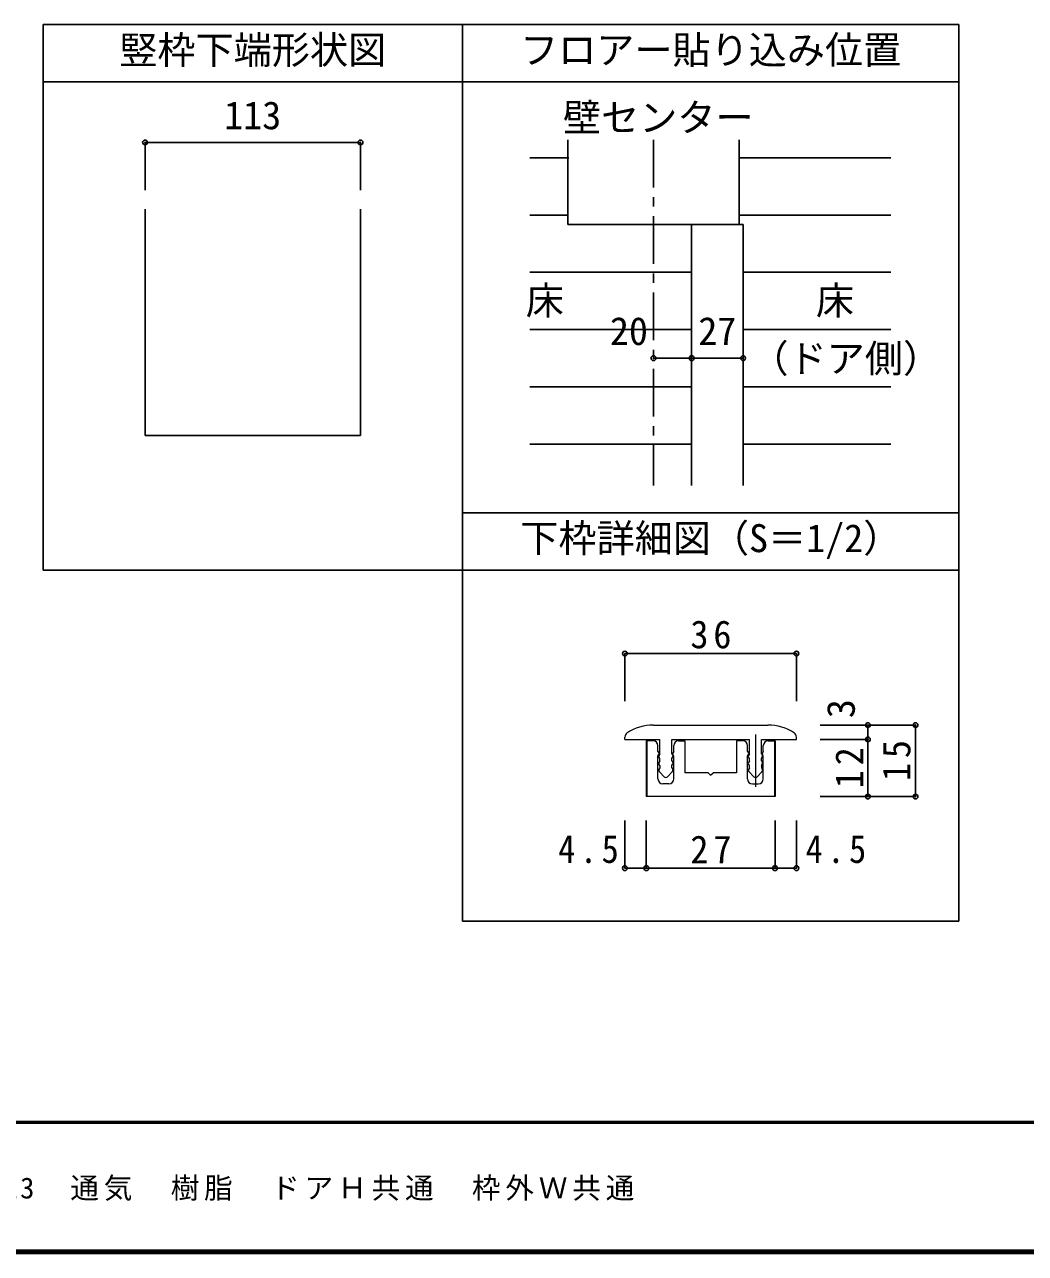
# Model space of a CAD drawing. Units: millimetres, scale not verified, with parts at other scales. Extents: x -973 to 977, y -718 to 696.
# Drawn here: x -528 to -3, y -701 to -57 of the extents above; entities that cross this region are included whole.
import ezdxf
from ezdxf.enums import TextEntityAlignment as Align

# ---------------------------------------------------------------- set-up
doc = ezdxf.new("R2010")
doc.units = ezdxf.units.MM
doc.header["$LTSCALE"] = 5
doc.header["$PDMODE"] = 32
doc.header["$PDSIZE"] = 2.5
doc.linetypes.add('CHAIN1', pattern=[8, 5, -1, 1, -1])
for name, color, linetype in [('0-1_通り芯', 4, 'CHAIN1'), ('0-3_仕上げ', 7, 'Continuous'), ('0-4_枠', 3, 'Continuous'), ('0-A_文字', 3, 'Continuous'), ('0-B_寸法', 7, 'Continuous'), ('1-B_寸法', 7, 'Continuous'), ('F-1_枠', 6, 'Continuous'), ('F-A_文字', 7, 'Continuous')]:
    doc.layers.add(name, color=color, linetype=linetype)
doc.layers.add('1-7_金物', color=7, linetype='Continuous', lineweight=18)
doc.styles.add('ＭＳ ゴシック', font='')
doc.styles.get('ＭＳ ゴシック').set_extended_font_data('MS Gothic')

msp = doc.modelspace()

# ---------------------------------------------------------------- linework, layer by layer
at = {"layer": '0-1_通り芯'}
msp.add_line((-198.506, -117.097), (-198.506, -298.32), dxfattribs=at)
at = {"layer": '0-3_仕上げ'}
for p, q in [((-243.506, -161.539), (-243.506, -117.097)), ((-153.506, -117.097), (-153.506, -161.539)), ((-153.506, -161.539), (-243.506, -161.539))]:
    msp.add_line(p, q, dxfattribs=at)
at = {"layer": '0-3_仕上げ', "color": 4}
for p, q in [((-243.006, -126.539), (-263.381, -126.539)), ((-153.506, -126.539), (-74.006, -126.539)), ((-243.506, -156.539), (-263.381, -156.539)), ((-153.506, -156.539), (-74.006, -156.539)), ((-178.506, -186.539), (-263.381, -186.539)), ((-151.506, -186.539), (-74.006, -186.539)), ((-178.506, -216.539), (-263.381, -216.539)), ((-151.506, -216.539), (-74.006, -216.539)), ((-178.506, -246.539), (-263.381, -246.539)), ((-151.506, -246.539), (-74.006, -246.539)), ((-178.506, -276.539), (-263.381, -276.539)), ((-151.506, -276.539), (-74.006, -276.539))]:
    msp.add_line(p, q, dxfattribs=at)
at = {"layer": '0-4_枠'}
for p, q in [((-465.222, -153.433), (-465.222, -272.003)), ((-352.222, -153.433), (-352.222, -272.003)), ((-465.222, -272.003), (-352.222, -272.003))]:
    msp.add_line(p, q, dxfattribs=at)
at = {"layer": '0-4_枠', "color": 7}
for p, q in [((-178.506, -161.539), (-178.506, -298.32)), ((-178.506, -161.539), (-151.506, -161.539)), ((-151.506, -161.539), (-151.506, -298.32))]:
    msp.add_line(p, q, dxfattribs=at)
at = {"layer": '0-A_文字'}
for p, q in [((-518.722, -56.667), (-298.722, -56.667)), ((-518.722, -56.667), (-518.722, -342.615)), ((-298.722, -56.667), (-38.347, -56.667)), ((-298.722, -56.667), (-298.722, -342.615)), ((-38.347, -56.667), (-38.347, -526.667)), ((-518.722, -86.667), (-298.722, -86.667)), ((-298.722, -86.667), (-38.347, -86.667)), ((-38.347, -312.615), (-298.722, -312.615)), ((-298.722, -312.615), (-298.722, -526.667)), ((-298.722, -342.615), (-518.722, -342.615)), ((-38.347, -342.615), (-298.722, -342.615)), ((-298.722, -526.667), (-38.347, -526.667))]:
    msp.add_line(p, q, dxfattribs=at)
at = {"layer": '0-B_寸法', "color": 4}
for p, q in [((-465.222, -118.433), (-352.222, -118.433)), ((-465.222, -118.433), (-465.222, -143.433)), ((-352.222, -118.433), (-352.222, -143.433)), ((-198.506, -231.539), (-151.506, -231.539))]:
    msp.add_line(p, q, dxfattribs=at)
at = {"layer": '0-B_寸法'}
for p in [(-465.222, -118.433), (-352.222, -118.433), (-198.506, -231.539), (-178.506, -231.539), (-151.506, -231.539)]:
    msp.add_point(p, dxfattribs=at)
at = {"layer": '1-7_金物'}
for p, q in [((-198.534, -423.869), (-138.534, -423.869)), ((-213.534, -431.369), (-213.534, -430.161)), ((-213.534, -431.369), (-195.159, -431.369)), ((-195.159, -438.869), (-195.159, -431.369)), ((-188.909, -431.369), (-148.159, -431.369)), ((-188.909, -438.869), (-188.909, -431.369)), ((-148.159, -438.869), (-148.159, -431.369)), ((-141.909, -431.369), (-123.534, -431.369)), ((-141.909, -438.869), (-141.909, -431.369)), ((-123.534, -431.369), (-123.534, -430.161)), ((-202.284, -432.12), (-202.284, -461.369)), ((-198.659, -432.12), (-202.284, -432.12)), ((-202.034, -432.12), (-202.034, -461.369)), ((-196.159, -437.745), (-196.159, -434.62)), ((-196.159, -437.745), (-195.641, -438.609)), ((-187.909, -437.745), (-188.428, -438.609)), ((-187.909, -437.745), (-187.909, -434.62)), ((-185.409, -432.12), (-182.034, -432.12)), ((-182.034, -432.12), (-182.034, -448.869)), ((-155.034, -432.12), (-155.034, -448.869)), ((-151.659, -432.12), (-155.034, -432.12)), ((-149.159, -437.745), (-149.159, -434.62)), ((-149.159, -437.745), (-148.641, -438.609)), ((-140.909, -437.745), (-141.428, -438.609)), ((-140.909, -437.745), (-140.909, -434.62)), ((-135.034, -432.12), (-135.034, -461.369)), ((-196.159, -440.245), (-195.641, -439.38)), ((-196.159, -452.12), (-196.159, -440.245)), ((-195.159, -438.869), (-195.678, -439.734)), ((-195.159, -441.369), (-195.678, -440.505)), ((-195.159, -442.619), (-195.678, -443.484)), ((-195.159, -445.119), (-195.678, -444.255)), ((-195.159, -442.619), (-195.159, -441.369)), ((-188.909, -438.869), (-188.391, -439.734)), ((-188.909, -442.619), (-188.391, -443.484)), ((-188.909, -445.119), (-188.391, -444.255)), ((-187.909, -440.245), (-188.428, -439.38)), ((-187.909, -452.12), (-187.909, -440.245)), ((-149.159, -440.245), (-148.641, -439.38)), ((-149.159, -452.12), (-149.159, -440.245)), ((-148.159, -438.869), (-148.678, -439.734)), ((-148.159, -442.619), (-148.678, -443.484)), ((-148.159, -445.119), (-148.678, -444.255)), ((-141.909, -438.869), (-141.391, -439.734)), ((-141.909, -441.369), (-141.391, -440.505)), ((-141.909, -442.619), (-141.909, -441.369)), ((-141.909, -442.619), (-141.391, -443.484)), ((-141.909, -445.119), (-141.391, -444.255)), ((-140.909, -440.245), (-141.428, -439.38)), ((-140.909, -452.12), (-140.909, -440.245)), ((-195.159, -446.369), (-195.678, -447.234)), ((-192.951, -450.969), (-195.584, -448.129)), ((-195.159, -445.119), (-195.159, -446.369)), ((-191.118, -450.969), (-188.484, -448.129)), ((-188.909, -446.369), (-188.909, -445.119)), ((-188.909, -446.369), (-188.391, -447.234)), ((-169.784, -448.869), (-182.034, -448.869)), ((-168.534, -450.119), (-169.784, -448.869)), ((-168.534, -450.119), (-167.284, -448.869)), ((-155.034, -448.869), (-167.284, -448.869)), ((-148.159, -446.369), (-148.678, -447.234)), ((-145.951, -450.969), (-148.584, -448.129)), ((-148.159, -446.369), (-148.159, -445.119)), ((-144.118, -450.969), (-141.485, -448.129)), ((-141.909, -445.119), (-141.909, -446.369)), ((-141.909, -446.369), (-141.391, -447.234)), ((-190.409, -454.62), (-193.659, -454.62)), ((-146.659, -454.62), (-143.409, -454.62))]:
    msp.add_line(p, q, dxfattribs=at)
at = {"layer": '1-7_金物', "color": 4}
msp.add_line((-145.034, -428.869), (-145.034, -456.223), dxfattribs=at)
at = {"layer": '1-7_金物'}
for points in [[(-138.409, -432.12), (-134.784, -432.12), (-134.784, -461.369), (-202.284, -461.369)], [(-188.909, -442.619), (-188.909, -441.369), (-188.391, -440.505)], [(-148.159, -442.619), (-148.159, -441.369), (-148.678, -440.505)]]:
    msp.add_lwpolyline(points, dxfattribs=at)
for centre, radius, start, end in [((-198.534, -448.869), 25, 90, 123.74899), ((-138.534, -448.869), 25, 56.25101, 90), ((-211.034, -430.161), 2.5, 123.74899, 180), ((-126.034, -430.161), 2.5, 0, 56.25101), ((-198.659, -434.62), 2.5, 0, 90), ((-185.409, -434.62), 2.5, 90, 180), ((-151.659, -434.62), 2.5, 0, 90), ((-138.409, -434.62), 2.5, 90, 180), ((-195.034, -440.119), 0.75, 149.05365, 210.94635), ((-195.034, -443.869), 0.75, 149.05365, 210.94635), ((-196.284, -438.995), 0.75, 329.05368, 30.94635), ((-187.784, -438.995), 0.75, 149.05365, 210.94632), ((-189.034, -440.119), 0.75, 329.05365, 30.94632), ((-189.034, -443.869), 0.75, 329.05365, 30.94632), ((-148.034, -440.119), 0.75, 149.05366, 210.94634), ((-148.034, -443.869), 0.75, 149.05366, 210.94634), ((-149.284, -438.995), 0.75, 329.05368, 30.94635), ((-140.784, -438.995), 0.75, 149.05365, 210.94632), ((-142.034, -440.119), 0.75, 329.05365, 30.94635), ((-142.034, -443.869), 0.75, 329.05365, 30.94635), ((-195.034, -447.619), 0.75, 149.05362, 222.83826), ((-189.034, -447.619), 0.75, 317.16174, 30.94632), ((-148.034, -447.619), 0.75, 149.0537, 222.83827), ((-142.034, -447.619), 0.75, 317.16174, 30.94638), ((-193.659, -452.12), 2.5, 180, 270), ((-192.034, -450.119), 1.25, 222.83826, 317.16174), ((-190.409, -452.12), 2.5, 270, 0), ((-146.659, -452.12), 2.5, 180, 270), ((-145.034, -450.119), 1.25, 222.83827, 317.16174), ((-143.409, -452.12), 2.5, 270, 0)]:
    msp.add_arc(centre, radius, start, end, dxfattribs=at)
at = {"layer": '1-B_寸法', "color": 4}
for p, q in [((-213.534, -386.369), (-123.534, -386.369)), ((-213.534, -386.369), (-213.534, -411.369)), ((-123.534, -386.369), (-123.534, -411.369)), ((-61.034, -423.869), (-111.034, -423.869)), ((-86.034, -431.369), (-86.034, -423.869)), ((-61.034, -461.369), (-61.034, -423.869)), ((-86.034, -431.369), (-111.034, -431.369)), ((-86.034, -461.369), (-86.034, -431.369)), ((-61.034, -461.369), (-111.034, -461.369)), ((-213.534, -498.869), (-213.534, -473.869)), ((-202.284, -498.869), (-202.284, -473.869)), ((-134.784, -498.869), (-134.784, -473.869)), ((-123.534, -498.869), (-123.534, -473.869)), ((-213.534, -498.869), (-202.284, -498.869)), ((-202.284, -498.869), (-134.784, -498.869)), ((-134.784, -498.869), (-123.534, -498.869))]:
    msp.add_line(p, q, dxfattribs=at)
at = {"layer": '1-B_寸法'}
for p in [(-213.534, -386.369), (-123.534, -386.369), (-86.034, -423.869), (-61.034, -423.869), (-86.034, -431.369), (-86.034, -461.369), (-61.034, -461.369), (-213.534, -498.869), (-202.284, -498.869), (-134.784, -498.869), (-123.534, -498.869)]:
    msp.add_point(p, dxfattribs=at)
at = {"layer": 'F-1_枠'}
for p, q in [((976.653, -631.667), (-973.347, -631.667)), ((976.653, -632.5), (-973.347, -632.5)), ((976.653, -699.167), (-973.347, -699.167)), ((976.653, -700), (-973.347, -700)), ((976.653, -700.833), (-973.347, -700.833))]:
    msp.add_line(p, q, dxfattribs=at)

# ---------------------------------------------------------------- texts
at = {"layer": '0-A_文字', "color": 7, "style": 'ＭＳ ゴシック'}
for s, p in [('竪枠下端形状図', (-478.722, -81.667)), ('フロアー貼り込み位置', (-268.534, -81.667)), ('壁センター', (-246.006, -117.097)), ('床', (-265.512, -213.026)), ('床', (-113.323, -213.026)), ('（ドア側）', (-147.653, -243.4)), ('下枠詳細図（S＝1/2）', (-268.37, -337.615))]:
    msp.add_text(s, height=14.66, dxfattribs=at).set_placement(p, align=Align.BOTTOM_LEFT)
at = {"layer": '0-B_寸法', "style": 'ＭＳ ゴシック'}
for s, p in [('113', (-423.722, -115.933)), ('20', (-221.372, -229.039)), ('27', (-175.006, -229.039))]:
    msp.add_text(s, height=14.66, dxfattribs=at).set_placement(p, align=Align.BOTTOM_LEFT)
at = {"layer": '1-B_寸法', "style": 'ＭＳ ゴシック'}
msp.add_text('3', height=14.66, rotation=90, dxfattribs=at).set_placement((-88.534, -420.237), align=Align.BOTTOM_LEFT)
at = {"layer": '1-B_寸法', "char_height": 14.66, "attachment_point": 7, "style": 'ＭＳ ゴシック'}
for s, insert in [('\\T1.27;\\W0.95;36', (-179.159, -383.869)), ('\\T1.27;\\W0.9;4.5', (-248.517, -496.369)), ('\\T1.27;\\W0.95;27', (-179.159, -496.369)), ('\\T1.27;\\W0.9;4.5', (-118.713, -496.369))]:
    msp.add_mtext(s, dxfattribs=dict(at, insert=insert))
at = {"layer": '1-B_寸法', "char_height": 14.66, "attachment_point": 7, "rotation": 90, "style": 'ＭＳ ゴシック'}
for s, insert in [('\\T1.27;\\W0.95;12', (-88.534, -456.994)), ('\\T1.27;\\W0.95;15', (-63.534, -453.244))]:
    msp.add_mtext(s, dxfattribs=dict(at, insert=insert))
at = {"layer": 'F-A_文字', "insert": (-846.68, -673.333), "char_height": 11, "attachment_point": 7, "style": 'ＭＳ ゴシック'}
msp.add_mtext('\\T1.17;ソフトアート\u3000シングルドア\u3000固定枠113\u3000通気\u3000樹脂\u3000ドアＨ共通\u3000枠外Ｗ共通', dxfattribs=at)

doc.saveas('drawing.dxf')
